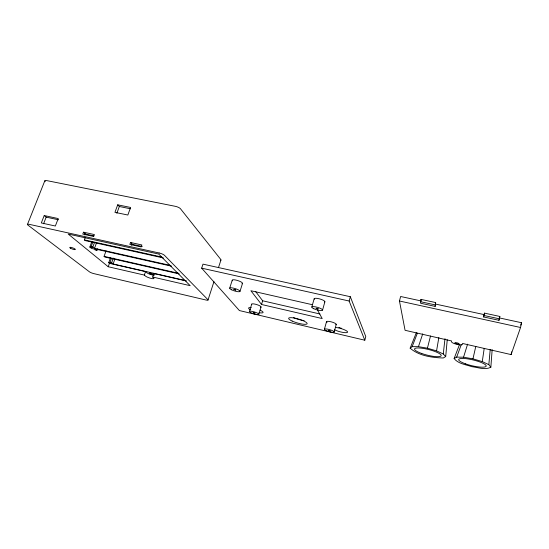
<?xml version="1.0" encoding="UTF-8"?>
<svg xmlns="http://www.w3.org/2000/svg" width="549" height="549" viewBox="0 0 549 549"><rect width="100%" height="100%" fill="white"/><g stroke="black" fill="none" stroke-linecap="round" stroke-linejoin="round"><path stroke-width="0.82" d="M459.602 344.305L454.119 358.552C458.291 363.884 465.806 364.515 471.797 366.67C477.966 367.329 484.973 370.349 490.854 367.199L492.151 349.651M416.355 332.673L410.151 348.196C418.99 355.876 431.926 357.667 443.317 357.982L445.706 356.569L447.236 339.776M490.854 367.199L488.836 364.666L490.223 349.432M445.706 356.569L443.269 353.975L444.999 338.671M488.836 364.666L482.269 361.599L484.218 348.334M483.69 316.972L484.465 313.122L499.844 316.45L498.972 320.3L483.69 316.972L484.465 313.122M443.269 353.975L436.558 350.893L438.843 337.573M420.973 299.383L420.568 303.22L435.158 306.397L435.645 302.561L420.973 299.383L421.131 300.948L400.619 296.494L399.466 301.01L405.066 330.292L451.607 340.956L451.587 341.842A5.572 1.27 13.5 0 0 456.94 344.367A5.572 1.27 13.5 0 0 462.443 344.333L462.512 343.461L511.098 354.592L520.548 327.492L521.55 322.73L499.487 317.946L499.844 316.45M511.098 354.592L511.689 351.792M482.269 361.599L472.964 358.854L475.798 346.378M498.972 320.3L499.329 318.825L483.937 315.476M435.158 306.397L435.645 302.561M410.151 348.196L412.148 346.666L418.455 346.652L427.424 348.196L430.512 335.995M364.804 340.215L365.771 336.558L350.324 296.721L202.993 264.138L201.668 268.159L239.391 310.562L364.804 340.215L349.143 301.03L350.324 296.721M334.156 332.021A5.071 1.064 15.8 0 0 327.149 329.064A5.071 1.064 15.8 0 0 326.545 330.807A5.071 1.064 15.8 0 0 334.156 332.021L336.249 324.418M324.404 329.256L326.518 321.673M322.551 310.11L324.891 301.785M311.791 307.083L314.165 298.78M317.322 309.711L322.201 318.557L261.523 304.482L262.648 300.783L255.608 291.485M258.826 314.344A4.9 1.009 17 0 0 252.121 311.365A4.9 1.009 17 0 0 251.483 312.992A4.9 1.009 17 0 0 258.826 314.344L261.056 307.015M249.459 311.468L251.71 304.139M454.119 358.552L456.672 357.118L463.548 357.214L467.597 344.148M240.009 291.368L242.514 283.359M229.688 288.191L232.22 280.196M208.002 300.07L213.945 281.664M218.598 267.26L220.924 260.061M418.455 346.652L422.716 333.867M152.697 277.019L190.187 285.679L158.723 254.057L68.206 234.046L108.222 266.739L144.339 275.083L145.348 275.982A4.721 0.974 18.7 0 0 151.16 278.418A4.721 0.974 18.7 0 0 153.686 277.911L152.697 277.019L153.898 273.546L186.365 280.992M520.733 325.097L521.55 322.73M144.339 275.083L145.54 271.625L109.45 263.342L108.709 262.724L110.459 257.9M131.671 245.286L132.131 243.996L130.538 242.48L129.839 244.422L141.189 246.92L141.875 244.964L130.538 242.48M108.222 266.739L109.45 263.342M108.709 262.724L111.138 263.28L110.026 262.353L111.42 258.497M185.919 280.663L113.128 263.966L111.653 262.724L113.327 258.092M113.128 263.966L114.878 259.128M116.862 213.238L119.332 206.499L117.706 204.825L114.94 212.346L127.848 215.023L130.587 207.453L117.706 204.825M179.249 273.93L104.838 257.021L104.063 256.369L106.074 250.859M456.672 357.118L461.318 344.498M170.869 265.51L94.49 248.354L96.487 242.946M91.834 241.656L89.83 247.05L91.484 248.423L94.016 248.999L95.245 250.015L96.933 250.399L97.523 248.793M89.83 247.05L92.376 247.626L91.134 246.59L92.856 241.937M94.49 248.354L92.843 246.968L94.565 242.322M83.496 232.186L82.782 234.087L93.687 236.482L94.394 234.574L83.496 232.186L85.294 233.723L84.82 234.986M163.465 257.982L85.225 240.592L84.361 239.872L85.253 237.497M412.148 346.666L417.377 333.188M44.215 215.544L41.312 222.956L55.346 226.023L58.235 218.564L44.215 215.544L46.171 217.129L58.489 219.792M43.57 223.772L46.171 217.129M27.45 224.493L44.778 180.882M463.548 357.214L472.964 358.854M119.332 206.499L130.552 208.798M435.714 304.112L484.211 314.632M420.404 301.675L435.089 304.867M399.466 301.01L520.548 327.492M84.587 233.853L93.783 235.871M131.417 244.133L142.287 246.515M84.361 239.872L161.928 257.09M201.668 268.159L349.143 301.03M91.134 246.59L92.843 246.968M171.405 266.148L95.306 249.033L96.933 250.399M104.063 256.369L178.638 273.306M312.388 304.722L250.886 290.73L261.523 304.482M110.026 262.353L111.653 262.724M262.648 300.783L319.95 313.987M427.424 348.196L436.558 350.893M145.54 271.625L147.118 272.956A4.721 0.995 18.7 0 0 154.2 275.262M153.898 273.546L154.88 274.445M45.279 181.65A4.186 1.098 21.7 0 1 46.782 180.607L175.323 206.321A4.262 1.263 19.4 0 1 180.497 208.778L220.835 259.533A3.589 0.92 18 0 1 220.629 260.205M335.322 327.403A7.906 1.688 15.6 0 1 345.863 330.457A7.906 1.688 15.6 0 1 345.101 332.68A7.906 1.688 15.6 0 1 334.506 329.777M259.952 310.089A7.611 1.592 17 0 1 258.95 312.669M250.577 309.89A7.611 1.592 17 0 1 251.318 307.646M314.357 299.26A5.572 1.352 15.9 0 1 319.539 298.869A5.572 1.352 15.9 0 1 324.713 302.025M232.57 280.841A5.387 1.27 17.4 0 1 237.628 280.518A5.387 1.27 17.4 0 1 241.944 283.73M327.019 322.387A5.058 1.112 15.7 0 1 331.466 321.906A5.058 1.112 15.7 0 1 335.686 324.727M251.744 304.379A4.893 1.05 17 0 1 257.22 304.736A4.893 1.05 17 0 1 260.501 307.289M341.197 328.158A7.899 1.722 15.5 0 1 340.407 327.945M339.625 327.712A7.899 1.722 15.5 0 1 338.857 327.465M304.139 320.609A9.621 2.079 16.3 0 1 293.365 317.555M328.302 330.361L330.251 330.917L328.316 330.34M253.206 312.621L255.079 313.198L253.24 312.587M316.107 308.27L318.242 308.902L316.107 308.27M233.826 289.44L235.878 290.098L233.881 289.405M159.176 252.993L29.42 224.376A4.255 0.885 20.7 0 0 28.006 225.159L89.412 271.81A3.548 0.659 19.3 0 0 93.886 273.635L205.738 299.96A3.637 0.741 17.7 0 0 207.872 299.63L164.494 255.333A4.33 1.023 18.9 0 0 159.176 252.993M421.742 353.501L421.021 353.233A13.732 2.896 14.1 0 1 416.245 348.066A13.732 2.896 14.1 0 1 434.087 351.175L434.829 351.449A13.732 2.896 14.1 0 1 439.488 356.576A13.732 2.896 14.1 0 1 421.742 353.501M465.463 363.836L464.742 363.568A14.157 2.951 13.5 0 1 460.803 358.531A14.157 2.951 13.5 0 1 479.503 361.825L480.245 362.1A14.157 2.951 13.5 0 1 484.074 367.096A14.157 2.951 13.5 0 1 465.463 363.836M149.918 273.752A1.887 0.398 18.7 0 0 152.8 274.418A1.887 0.398 18.7 0 0 150.378 273.189A1.887 0.398 18.7 0 0 149.918 273.752M70.492 248.196A2.978 0.604 19.9 0 0 75.24 249.596A2.978 0.604 19.9 0 0 71.981 247.647A2.978 0.604 19.9 0 0 70.492 248.196M455.43 343.351A2.223 0.508 13.5 0 0 459.074 343.955A2.223 0.508 13.5 0 0 456.459 342.72A2.223 0.508 13.5 0 0 455.43 343.351M292.192 321.076A9.635 2.031 16.3 0 0 307.083 323.841A9.635 2.031 16.3 0 0 294.456 318.077A9.635 2.031 16.3 0 0 292.192 321.076M313.767 308.716A5.586 1.297 15.9 0 0 322.489 310.233A5.586 1.297 15.9 0 0 315.263 306.816A5.586 1.297 15.9 0 0 313.767 308.716M231.589 289.797A5.401 1.222 17.4 0 0 239.947 291.485A5.401 1.222 17.4 0 0 233.009 288.033A5.401 1.222 17.4 0 0 231.589 289.797"/></g></svg>
